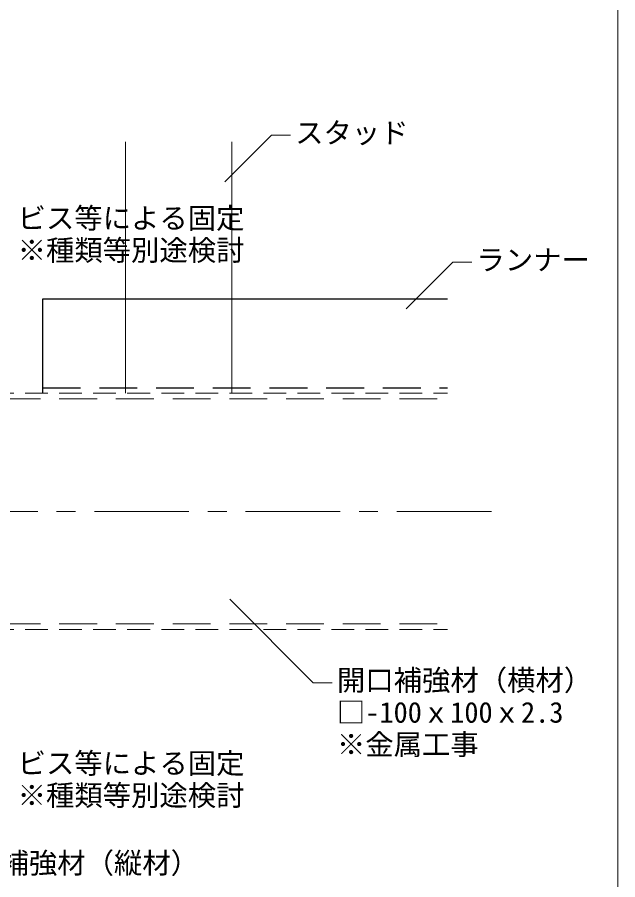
# Model space of a CAD drawing. Units: millimetres on the paper, enlarged 120 times, with parts at other scales. Extents: x -23400 to 38824, y -71984 to 16500.
# Drawn here: x 11392 to 15204, y -13480 to -8000 of the extents above; entities that cross this region are included whole.
import ezdxf
from ezdxf.enums import TextEntityAlignment as Align

# ---------------------------------------------------------------- set-up
doc = ezdxf.new("R2010")
doc.units = ezdxf.units.MM
doc.header["$LTSCALE"] = 120
for name, pattern in [('CHAIN1', [8, 5, -1, 1, -1]), ('DASHED1', [1.8, 1.2, -0.6]), ('DASHED2', [3, 2, -1])]:
    doc.linetypes.add(name, pattern=pattern)
for name, color, linetype, lineweight in [('4-0_中心線', 4, 'CHAIN1', 18), ('4-2_SQバー', 3, 'Continuous', 18), ('4-3_ランナー', 2, 'Continuous', 25), ('4-4_補強材', 4, 'DASHED1', 9), ('4-6_文字・矢印', 7, 'Continuous', 18), ('F-3_ランナー', 4, 'Continuous', 9)]:
    doc.layers.add(name, color=color, linetype=linetype, lineweight=lineweight)
doc.styles.add('ＭＳ ゴシック', font='')
doc.styles.get('ＭＳ ゴシック').set_extended_font_data('MS Gothic')

msp = doc.modelspace()

# ---------------------------------------------------------------- linework, layer by layer
at = {"layer": '4-0_中心線'}
msp.add_line((9001.9, -11139.4), (14464.7, -11139.4), dxfattribs=at)
at = {"layer": '4-2_SQバー'}
for p, q in [((12078.6, -8791.8), (12078.6, -10389.4)), ((12753.6, -8791.8), (12753.6, -10389.4))]:
    msp.add_line(p, q, dxfattribs=at)
at = {"layer": '4-3_ランナー', "linetype": 'DASHED2'}
msp.add_line((11553.6, -10354.9), (14124.5, -10354.9), dxfattribs=at)
at = {"layer": '4-3_ランナー'}
msp.add_lwpolyline([(11553.6, -10389.4), (11553.6, -9789.4), (14124.5, -9789.4)], dxfattribs=at)
at = {"layer": '4-4_補強材'}
for p, q in [((10578.6, -10389.4), (14124.5, -10389.4)), ((10578.6, -11889.4), (14124.5, -11889.4))]:
    msp.add_line(p, q, dxfattribs=at)
at = {"layer": '4-4_補強材', "linetype": 'DASHED2'}
for p, q in [((10578.6, -10423.9), (14124.5, -10423.9)), ((10578.6, -11854.9), (14124.5, -11854.9))]:
    msp.add_line(p, q, dxfattribs=at)
at = {"layer": '4-6_文字・矢印'}
for p, q in [((13006.1, -8749.6), (12710.6, -9045.1)), ((13006.1, -8749.6), (13126.1, -8749.6)), ((14157.6, -9556.6), (13862.1, -9852.1)), ((14157.6, -9556.6), (14277.6, -9556.6)), ((13271.6, -12228.1), (12741.3, -11697.8)), ((13271.6, -12228.1), (13391.6, -12228.1))]:
    msp.add_line(p, q, dxfattribs=at)
at = {"layer": 'F-3_ランナー', "color": 3, "lineweight": 18}
msp.add_line((15204.5, 300.8), (15204.5, -14351.3), dxfattribs=at)

# ---------------------------------------------------------------- texts
at = {"layer": '4-6_文字・矢印', "style": 'ＭＳ ゴシック'}
for s, p in [('スタッド', (13156.1, -8839.6)), ('ビス等による固定', (11394.1, -9381.9)), ('※種類等別途検討', (11394.1, -9585.9)), ('ランナー', (14307.6, -9646.6)), ('開口補強材（横材）', (13421.6, -12318.1)), ('□-100ｘ100ｘ2.3', (13421.6, -12522.1)), ('※金属工事', (13421.6, -12726.1)), ('ビス等による固定', (11394.1, -12845.8)), ('※種類等別途検討', (11394.1, -13049.8)), ('開口補強材（縦材）', (10925.4, -13479.6))]:
    msp.add_text(s, height=132, dxfattribs=at).set_placement(p, align=Align.BOTTOM_LEFT)

doc.saveas('drawing.dxf')
